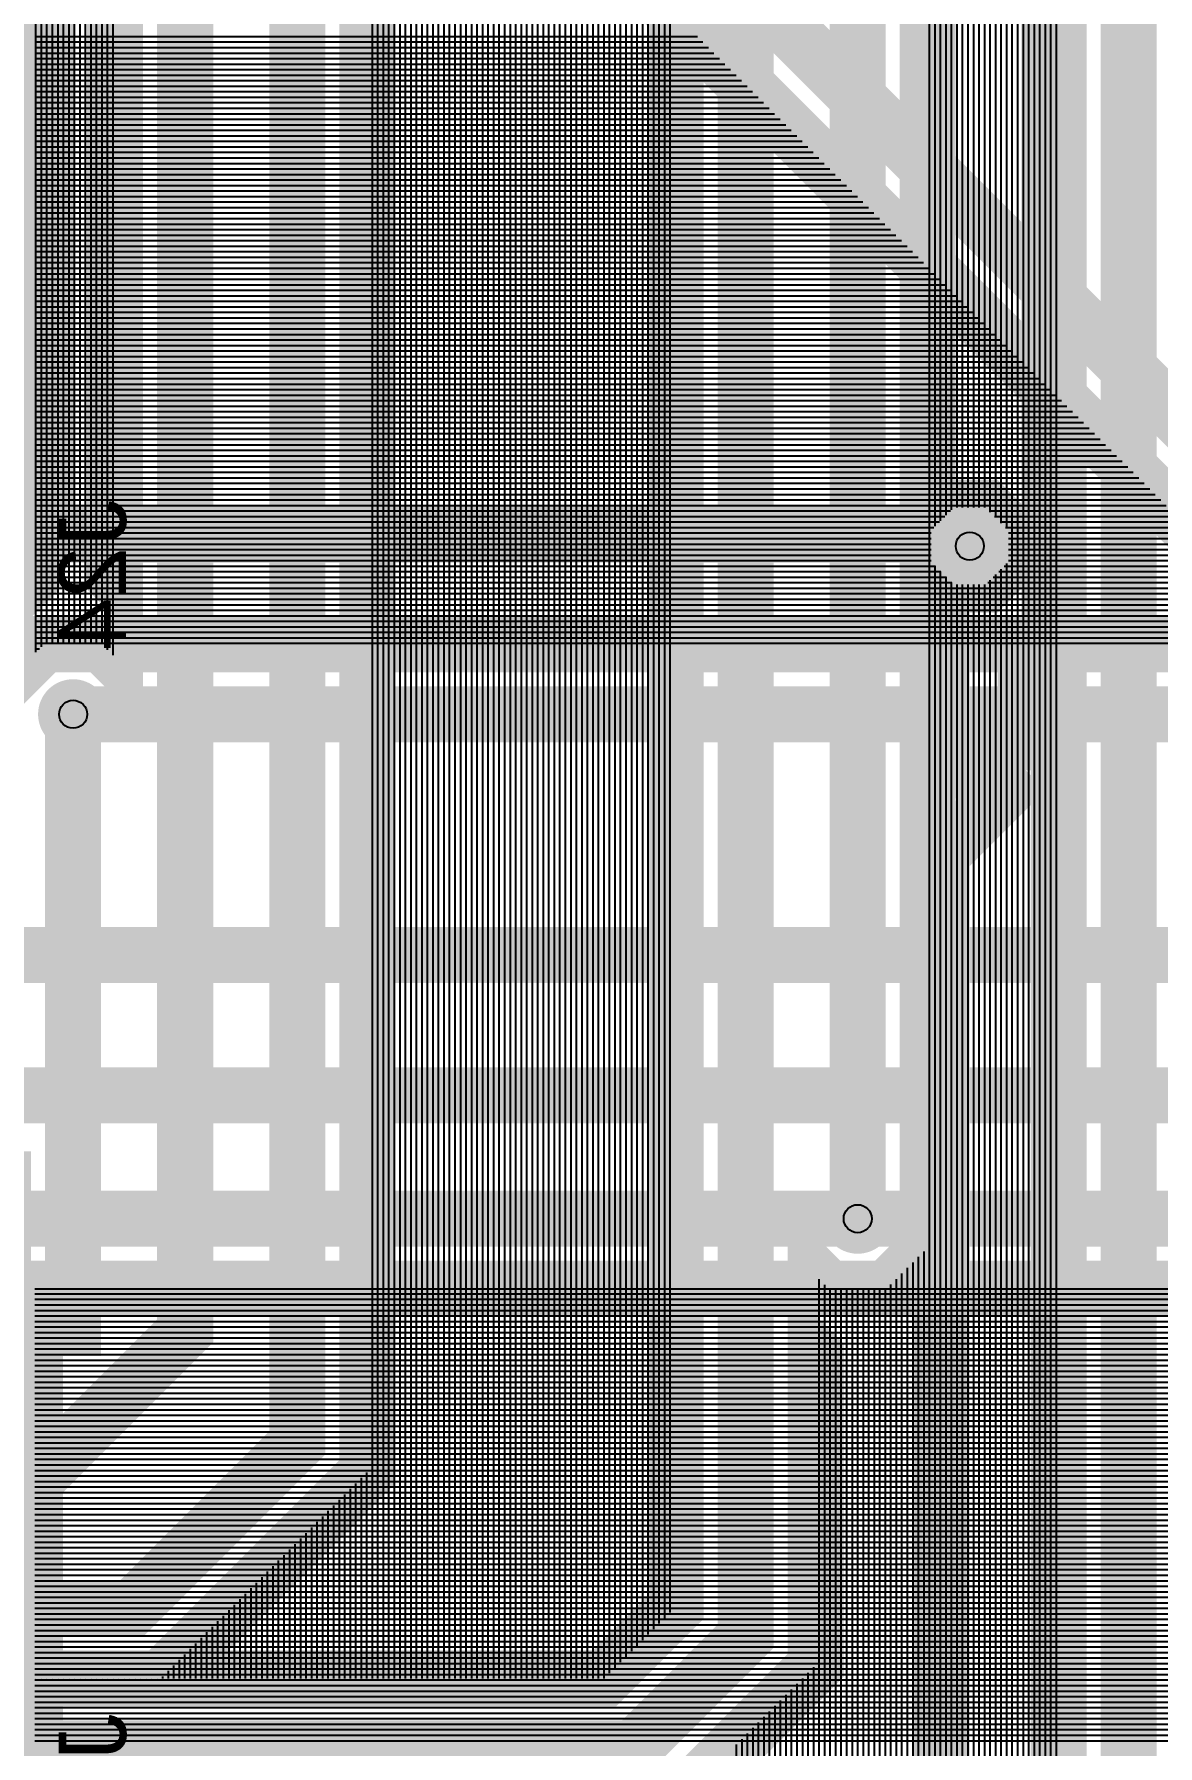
# Model space of a CAD drawing. Header units: centimetres. Extents: x -8.5 to 3.6, y -5.7 to 3.3.
# Drawn here: x -7.284 to -5.247, y -3.8 to -0.698 of the extents above; entities that cross this region are included whole.
import ezdxf

# ---------------------------------------------------------------- set-up
doc = ezdxf.new("R2010")
doc.units = ezdxf.units.CM
doc.layers.get('0').update_dxf_attribs({"linetype": 'CONTINUOUS'})

# ---------------------------------------------------------------- blocks, each defined once
blk = doc.blocks.new('EPAD')
at = {"const_width": 0.5}
blk.add_lwpolyline([(-0.25, 0, 1), (0.25, 0, 1)], format="xyb", close=True, dxfattribs=at)

msp = doc.modelspace()

# ---------------------------------------------------------------- linework, layer by layer
for points, const_width in [([(-7.2136, -1.9304), (-5.08, -1.9304), (-4.8768, -1.7272), (-4.8768, 0), (-5.08, 0.2032), (-7.8232, 0.2032), (-8.0264, 0.4064), (-8.0264, 2.1336), (-8.3312, 2.4384), (-8.3312, 2.818332), (-5.173332, 2.818332), (-4.677, 2.322)], 0.1016), ([(-7.486, -3.805), (-6.1976, -3.805), (-5.9944, -3.6018), (-5.9944, 1.5126), (-5.439, 2.068)], 0.1016), ([(-3.6576, 1.6256), (-3.6576, 1.016), (-5.3, -0.6264), (-5.3, -5.1)], 0.1016), ([(-7.486, -1.605), (-7.262, -1.605), (-7.262, 1.5)], 0.1016), ([(-5.7912, -2.8448), (-5.7912, 0.2032), (-5.678, 0.3164), (-5.678, 1.5)], 0.1016), ([(-6.121399, 1.296801), (-6.121399, -3.549197), (-6.250203, -3.678001), (-7.282801, -3.678001), (-7.282801, -3.677999), (-7.054397, -3.677999), (-6.680201, -3.303803), (-6.680201, 0.052605)], 0.1016), ([(-5.4864, 1.2192), (-5.4864, 0.3048), (-5.444, 0.2624), (-5.444, -1.8288), (-5.4864, -1.8712), (-5.4864, -2.032)], 0.1016), ([(-7.137399, 0.763805), (-7.137399, -1.826997), (-7.160995, -1.803401), (-7.266205, -1.803401), (-7.282801, -1.819997), (-7.282801, -0.690601), (-7.689199, -0.690601), (-7.689199, -2.773399), (-7.340599, -2.773399), (-7.340599, -2.890601), (-7.689199, -2.890601), (-7.689199, -4.973399), (-7.282801, -4.973399), (-7.282801, -3.931999), (-6.144997, -3.931999), (-5.867401, -3.654403), (-5.867401, -2.948203), (-5.843805, -2.971799), (-5.738595, -2.971799), (-5.664201, -2.897405), (-5.664201, 0.150597)], 0.1016), ([(-7.0104, 0.7112), (-7.0104, -3.048), (-7.2594, -3.297), (-7.486, -3.297)], 0.1016), ([(-6.8072, 0), (-6.8072, -3.2512), (-7.107, -3.551), (-7.486, -3.551)], 0.1016), ([(-7.8232, -0.2032), (-6.4008, -0.2032), (-5.08, -1.524)], 0.1016), ([(-6.453403, -0.330199), (-5.206999, -1.576603), (-5.206999, -1.576605), (-5.132605, -1.650999), (-5.027395, -1.650999), (-5.003799, -1.627403), (-5.003799, -1.674597), (-5.132603, -1.803401), (-7.266205, -1.803401), (-7.282801, -1.819997), (-7.282801, -0.690601), (-7.689199, -0.690601), (-7.689199, -2.717801), (-7.875803, -2.717801), (-8.029801, -2.871799), (-8.029801, -2.605601), (-8.40094, -2.605601), (-8.40094, -2.402399), (-8.029801, -2.402399), (-8.029801, -0.319601)], 0.1016), ([(-5.426998, -0.6264), (-5.426999, -4.903711)], 0.1016), ([(-5.616933, -1.69545), (-5.559067, -1.69545), (-5.51815, -1.654533), (-5.51815, -1.596667), (-5.559067, -1.55575), (-5.616933, -1.55575), (-5.65785, -1.596667), (-5.65785, -1.654533), (-5.616933, -1.69545)], 0.1016), ([(-5.616933, -1.69545), (-5.559067, -1.69545), (-5.51815, -1.654533), (-5.51815, -1.596667), (-5.559067, -1.55575), (-5.616933, -1.55575), (-5.65785, -1.596667), (-5.65785, -1.654533), (-5.616933, -1.69545)], 0.1016), ([(-7.486, -1.605), (-5.6086, -1.605), (-5.588, -1.6256)], 0.1016), ([(-5.588, -1.6256), (-5.6007, -1.6256), (-5.6388, -1.6637), (-5.6388, -2.032), (-5.4864, -2.032)], 0.1016), ([(-7.282801, -1.605), (-7.486, -1.605)], 0.0254), ([(-7.282801, -1.605), (-7.486, -1.605)], 0.0254), ([(-7.2136, -1.9304), (-7.2136, -3.043), (-7.486, -3.043)], 0.1016), ([(-4.792, -5.1), (-5.1784, -5.4864), (-5.3848, -5.4864), (-5.6388, -5.2324), (-5.6388, -2.1844), (-5.4864, -2.032)], 0.1016), ([(-4.4704, -2.4384), (-4.5418, -2.367), (-7.486, -2.367)], 0.1016), ([(-2.66, -2.535), (-2.9464, -2.535), (-3.1496, -2.7382), (-3.1496, -2.9464), (-3.7592, -2.9464), (-3.8608, -2.8448), (-5.7912, -2.8448)], 0.1016), ([(-4.064, -2.6416), (-4.0846, -2.621), (-7.486, -2.621)], 0.1016), ([(-5.9944, -2.8448), (-7.8232, -2.8448), (-8.0264, -3.048), (-8.0264, -3.774), (-8.233, -3.774)], 0.1016), ([(-5.7912, -2.8448), (-5.9944, -2.8448)], 0.1016), ([(-3.849001, -3.036201), (-3.811803, -3.073399), (-3.610199, -3.073399), (-3.610199, -5.57094), (-8.036297, -5.57094), (-7.892661, -5.427304), (-7.892661, -5.172696), (-8.072696, -4.992661), (-8.327304, -4.992661), (-8.40094, -5.066297), (-8.40094, -4.688399), (-8.029801, -4.688399), (-8.029801, -3.900999), (-7.973797, -3.900999), (-7.899401, -3.826603), (-7.899401, -3.100603), (-7.770597, -2.971799), (-7.689199, -2.971799), (-7.689199, -4.973399), (-7.282801, -4.973399), (-7.282801, -2.971799), (-3.913403, -2.971799), (-3.849001, -3.036201)], 0.1016)]:
    msp.add_lwpolyline(points, dxfattribs=dict(const_width=const_width))
for points in [[(-7.28094, -1.818136), (-7.28094, 1.296801)], [(-7.27094, -1.808136), (-7.27094, 1.296801)], [(-7.26094, -1.803401), (-7.26094, 1.296801)], [(-7.25094, -1.803401), (-7.25094, 1.296801)], [(-7.24094, -1.803401), (-7.24094, 1.296801)], [(-7.23094, -1.803401), (-7.23094, 1.296801)], [(-7.22094, -1.803401), (-7.22094, 1.296801)], [(-7.21094, -1.803401), (-7.21094, 1.296801)], [(-7.20094, -1.803401), (-7.20094, 1.296801)], [(-7.19094, -1.803401), (-7.19094, 1.296801)], [(-7.18094, -1.803401), (-7.18094, 1.296801)], [(-7.17094, -1.803401), (-7.17094, 1.296801)], [(-7.16094, -1.803456), (-7.16094, 1.296801)], [(-7.15094, -1.813456), (-7.15094, 1.296801)], [(-7.14094, -1.823456), (-7.14094, 1.296801)], [(-6.67094, -3.678001), (-6.67094, 1.296801)], [(-6.66094, -3.678001), (-6.66094, 1.296801)], [(-6.65094, -3.678001), (-6.65094, 1.296801)], [(-6.64094, -3.678001), (-6.64094, 1.296801)], [(-6.63094, -3.678001), (-6.63094, 1.296801)], [(-6.62094, -3.678001), (-6.62094, 1.296801)], [(-6.61094, -3.678001), (-6.61094, 1.296801)], [(-6.60094, -3.678001), (-6.60094, 1.296801)], [(-6.59094, -3.678001), (-6.59094, 1.296801)], [(-6.58094, -3.678001), (-6.58094, 1.296801)], [(-6.57094, -3.678001), (-6.57094, 1.296801)], [(-6.56094, -3.678001), (-6.56094, 1.296801)], [(-6.55094, -3.678001), (-6.55094, 1.296801)], [(-6.54094, -3.678001), (-6.54094, 1.296801)], [(-6.53094, -3.678001), (-6.53094, 1.296801)], [(-6.52094, -3.678001), (-6.52094, 1.296801)], [(-6.51094, -3.678001), (-6.51094, 1.296801)], [(-6.50094, -3.678001), (-6.50094, 1.296801)], [(-6.49094, -3.678001), (-6.49094, 1.296801)], [(-6.48094, -3.678001), (-6.48094, 1.296801)], [(-6.47094, -3.678001), (-6.47094, 1.296801)], [(-6.46094, -3.678001), (-6.46094, 1.296801)], [(-6.45094, -3.678001), (-6.45094, 1.296801)], [(-6.44094, -3.678001), (-6.44094, 1.296801)], [(-6.43094, -3.678001), (-6.43094, 1.296801)], [(-6.42094, -3.678001), (-6.42094, 1.296801)], [(-6.41094, -3.678001), (-6.41094, 1.296801)], [(-6.40094, -3.678001), (-6.40094, 1.296801)], [(-6.39094, -3.678001), (-6.39094, 1.296801)], [(-6.38094, -3.678001), (-6.38094, 1.296801)], [(-6.37094, -3.678001), (-6.37094, 1.296801)], [(-6.36094, -3.678001), (-6.36094, 1.296801)], [(-6.35094, -3.678001), (-6.35094, 1.296801)], [(-6.34094, -3.678001), (-6.34094, 1.296801)], [(-6.33094, -3.678001), (-6.33094, 1.296801)], [(-6.32094, -3.678001), (-6.32094, 1.296801)], [(-6.31094, -3.678001), (-6.31094, 1.296801)], [(-6.30094, -3.678001), (-6.30094, 1.296801)], [(-6.29094, -3.678001), (-6.29094, 1.296801)], [(-6.28094, -3.678001), (-6.28094, 1.296801)], [(-6.27094, -3.678001), (-6.27094, 1.296801)], [(-6.26094, -3.678001), (-6.26094, 1.296801)], [(-6.25094, -3.678001), (-6.25094, 1.296801)], [(-6.24094, -3.668738), (-6.24094, 1.296801)], [(-6.23094, -3.658738), (-6.23094, 1.296801)], [(-6.22094, -3.648738), (-6.22094, 1.296801)], [(-6.21094, -3.638738), (-6.21094, 1.296801)], [(-6.20094, -3.628738), (-6.20094, 1.296801)], [(-6.19094, -3.618738), (-6.19094, 1.296801)], [(-6.18094, -3.608738), (-6.18094, 1.296801)], [(-6.17094, -3.598738), (-6.17094, 1.296801)], [(-6.16094, -3.588738), (-6.16094, 1.296801)], [(-6.15094, -3.578738), (-6.15094, 1.296801)], [(-6.14094, -3.568738), (-6.14094, 1.296801)], [(-6.13094, -3.558738), (-6.13094, 1.296801)], [(-5.55094, -1.563877), (-5.55094, 1.296801)], [(-5.54094, -1.573877), (-5.54094, 1.296801)], [(-5.53094, -1.583877), (-5.53094, 1.296801)], [(-5.52094, -1.593877), (-5.52094, 1.296801)], [(-5.51094, -4.987652), (-5.51094, 1.296801)], [(-5.50094, -4.977652), (-5.50094, 1.296801)], [(-5.49094, -4.967652), (-5.49094, 1.296801)], [(-5.48094, -4.957652), (-5.48094, 1.296801)], [(-5.47094, -4.947652), (-5.47094, 1.296801)], [(-5.46094, -4.937652), (-5.46094, 1.296801)], [(-5.45094, -4.927652), (-5.45094, 1.296801)], [(-5.44094, -4.917652), (-5.44094, 1.296801)], [(-5.43094, -4.907652), (-5.43094, 1.296801)], [(-5.56094, -1.55575), (-5.56094, 0.253858)], [(-5.59094, -1.55575), (-5.59094, 0.223858)], [(-5.58094, -1.55575), (-5.58094, 0.233858)], [(-5.57094, -1.55575), (-5.57094, 0.243858)], [(-5.62094, -1.559757), (-5.62094, 0.193858)], [(-5.61094, -1.55575), (-5.61094, 0.203858)], [(-5.60094, -1.55575), (-5.60094, 0.213858)], [(-5.65094, -1.589757), (-5.65094, 0.163858)], [(-5.64094, -1.579757), (-5.64094, 0.173858)], [(-5.63094, -1.569757), (-5.63094, 0.183858)], [(-5.66094, -5.57094), (-5.66094, 0.153858)], [(-7.282801, -0.701799), (-6.081803, -0.701799)], [(-7.282801, -0.711799), (-6.071803, -0.711799)], [(-7.282801, -0.721799), (-6.061803, -0.721799)], [(-7.282801, -0.731799), (-6.051803, -0.731799)], [(-7.282801, -0.741799), (-6.041803, -0.741799)], [(-7.282801, -0.751799), (-6.031803, -0.751799)], [(-7.282801, -0.761799), (-6.021803, -0.761799)], [(-7.282801, -0.771799), (-6.011803, -0.771799)], [(-7.282801, -0.781799), (-6.001803, -0.781799)], [(-7.282801, -0.791799), (-5.991803, -0.791799)], [(-7.282801, -0.801799), (-5.981803, -0.801799)], [(-7.282801, -0.811799), (-5.971803, -0.811799)], [(-7.282801, -0.821799), (-5.961803, -0.821799)], [(-7.282801, -0.831799), (-5.951803, -0.831799)], [(-7.282801, -0.841799), (-5.941803, -0.841799)], [(-7.282801, -0.851799), (-5.931803, -0.851799)], [(-7.282801, -0.861799), (-5.921803, -0.861799)], [(-7.282801, -0.871799), (-5.911803, -0.871799)], [(-7.282801, -0.881799), (-5.901803, -0.881799)], [(-7.282801, -0.891799), (-5.891803, -0.891799)], [(-7.282801, -0.901799), (-5.881803, -0.901799)], [(-7.282801, -0.911799), (-5.871803, -0.911799)], [(-7.282801, -0.921799), (-5.861803, -0.921799)], [(-7.282801, -0.931799), (-5.851803, -0.931799)], [(-7.282801, -0.941799), (-5.841803, -0.941799)], [(-7.282801, -0.951799), (-5.831803, -0.951799)], [(-7.282801, -0.961799), (-5.821803, -0.961799)], [(-7.282801, -0.971799), (-5.811803, -0.971799)], [(-7.282801, -0.981799), (-5.801803, -0.981799)], [(-7.282801, -0.991799), (-5.791803, -0.991799)], [(-7.282801, -1.001799), (-5.781803, -1.001799)], [(-7.282801, -1.011799), (-5.771803, -1.011799)], [(-7.282801, -1.021799), (-5.761803, -1.021799)], [(-7.282801, -1.031799), (-5.751803, -1.031799)], [(-7.282801, -1.041799), (-5.741803, -1.041799)], [(-7.282801, -1.051799), (-5.731803, -1.051799)], [(-7.282801, -1.061799), (-5.721803, -1.061799)], [(-7.282801, -1.071799), (-5.711803, -1.071799)], [(-7.282801, -1.081799), (-5.701803, -1.081799)], [(-7.282801, -1.091799), (-5.691803, -1.091799)], [(-7.282801, -1.101799), (-5.681803, -1.101799)], [(-7.282801, -1.111799), (-5.671803, -1.111799)], [(-7.282801, -1.121799), (-5.661803, -1.121799)], [(-7.282801, -1.131799), (-5.651803, -1.131799)], [(-7.282801, -1.141799), (-5.641803, -1.141799)], [(-7.282801, -1.151799), (-5.631803, -1.151799)], [(-7.282801, -1.161799), (-5.621803, -1.161799)], [(-7.282801, -1.171799), (-5.611803, -1.171799)], [(-7.282801, -1.181799), (-5.601803, -1.181799)], [(-7.282801, -1.191799), (-5.591803, -1.191799)], [(-7.282801, -1.201799), (-5.581803, -1.201799)], [(-7.282801, -1.211799), (-5.571803, -1.211799)], [(-7.282801, -1.221799), (-5.561803, -1.221799)], [(-7.282801, -1.231799), (-5.551803, -1.231799)], [(-7.282801, -1.241799), (-5.541803, -1.241799)], [(-7.282801, -1.251799), (-5.531803, -1.251799)], [(-7.282801, -1.261799), (-5.521803, -1.261799)], [(-7.282801, -1.271799), (-5.511803, -1.271799)], [(-7.282801, -1.281799), (-5.501803, -1.281799)], [(-7.282801, -1.291799), (-5.491803, -1.291799)], [(-7.282801, -1.301799), (-5.481803, -1.301799)], [(-7.282801, -1.311799), (-5.471803, -1.311799)], [(-7.282801, -1.321799), (-5.461803, -1.321799)], [(-7.282801, -1.331799), (-5.451803, -1.331799)], [(-7.282801, -1.341799), (-5.441803, -1.341799)], [(-7.282801, -1.351799), (-5.431803, -1.351799)], [(-7.282801, -1.361799), (-5.421803, -1.361799)], [(-7.282801, -1.371799), (-5.411803, -1.371799)], [(-7.282801, -1.381799), (-5.401803, -1.381799)], [(-7.282801, -1.391799), (-5.391803, -1.391799)], [(-7.282801, -1.401799), (-5.381803, -1.401799)], [(-7.282801, -1.411799), (-5.371803, -1.411799)], [(-7.282801, -1.421799), (-5.361803, -1.421799)], [(-7.282801, -1.431799), (-5.351803, -1.431799)], [(-7.282801, -1.441799), (-5.341803, -1.441799)], [(-7.282801, -1.451799), (-5.331803, -1.451799)], [(-7.282801, -1.461799), (-5.321803, -1.461799)], [(-7.282801, -1.471799), (-5.311803, -1.471799)], [(-7.282801, -1.481799), (-5.301803, -1.481799)], [(-7.282801, -1.491799), (-5.291803, -1.491799)], [(-7.282801, -1.501799), (-5.281803, -1.501799)], [(-7.282801, -1.511799), (-5.271803, -1.511799)], [(-7.282801, -1.521799), (-5.261803, -1.521799)], [(-7.282801, -1.531799), (-5.251803, -1.531799)], [(-7.282801, -1.541799), (-5.241803, -1.541799)], [(-7.282801, -1.551799), (-5.231803, -1.551799)], [(-7.282801, -1.561799), (-5.622982, -1.561799)], [(-7.282801, -1.571799), (-5.632982, -1.571799)], [(-7.282801, -1.581799), (-5.642982, -1.581799)], [(-5.553018, -1.561799), (-5.221803, -1.561799)], [(-5.543018, -1.571799), (-5.211803, -1.571799)], [(-5.533018, -1.581799), (-5.201805, -1.581799)], [(-7.282801, -1.591799), (-5.652982, -1.591799)], [(-7.282801, -1.601799), (-5.65785, -1.601799)], [(-7.282801, -1.611799), (-5.65785, -1.611799)], [(-5.523018, -1.591799), (-5.191805, -1.591799)], [(-5.51815, -1.601799), (-5.181805, -1.601799)], [(-5.51815, -1.611799), (-5.171805, -1.611799)], [(-7.282801, -1.621799), (-5.65785, -1.621799)], [(-7.282801, -1.631799), (-5.65785, -1.631799)], [(-7.282801, -1.641799), (-5.65785, -1.641799)], [(-5.51815, -1.621799), (-5.161805, -1.621799)], [(-5.51815, -1.631799), (-5.151805, -1.631799)], [(-5.51815, -1.641799), (-5.141805, -1.641799)], [(-7.282801, -1.651799), (-5.65785, -1.651799)], [(-7.282801, -1.661799), (-5.650584, -1.661799)], [(-7.282801, -1.671799), (-5.640584, -1.671799)], [(-5.65094, -5.57094), (-5.65094, -1.661443)], [(-5.64094, -5.57094), (-5.64094, -1.671443)], [(-5.535416, -1.671799), (-5.003799, -1.671799)], [(-5.53094, -5.57094), (-5.53094, -1.667323)], [(-5.525416, -1.661799), (-5.003799, -1.661799)], [(-5.52094, -4.997652), (-5.52094, -1.657323)], [(-5.51815, -1.651799), (-5.003799, -1.651799)], [(-7.282801, -1.681799), (-5.630584, -1.681799)], [(-7.282801, -1.691799), (-5.620584, -1.691799)], [(-7.282801, -1.701799), (-5.031001, -1.701799)], [(-5.63094, -5.57094), (-5.63094, -1.681443)], [(-5.62094, -5.57094), (-5.62094, -1.691443)], [(-5.61094, -5.57094), (-5.61094, -1.69545)], [(-5.60094, -5.57094), (-5.60094, -1.69545)], [(-5.59094, -5.57094), (-5.59094, -1.69545)], [(-5.58094, -5.57094), (-5.58094, -1.69545)], [(-5.57094, -5.57094), (-5.57094, -1.69545)], [(-5.56094, -5.57094), (-5.56094, -1.69545)], [(-5.555416, -1.691799), (-5.021001, -1.691799)], [(-5.55094, -5.57094), (-5.55094, -1.687323)], [(-5.545416, -1.681799), (-5.011001, -1.681799)], [(-5.54094, -5.57094), (-5.54094, -1.677323)], [(-7.282801, -1.711799), (-5.041001, -1.711799)], [(-7.282801, -1.721799), (-5.051001, -1.721799)], [(-7.282801, -1.731799), (-5.061001, -1.731799)], [(-7.282801, -1.741799), (-5.071001, -1.741799)], [(-7.282801, -1.751799), (-5.081001, -1.751799)], [(-7.282801, -1.761799), (-5.091001, -1.761799)], [(-7.282801, -1.771799), (-5.101001, -1.771799)], [(-7.282801, -1.781799), (-5.111001, -1.781799)], [(-7.282801, -1.791799), (-5.121001, -1.791799)], [(-7.282801, -1.801799), (-5.131001, -1.801799)], [(-7.282801, -1.811799), (-7.274603, -1.811799)], [(-5.68094, -5.57094), (-5.68094, -2.914144)], [(-5.67094, -5.57094), (-5.67094, -2.904144)], [(-5.71094, -5.57094), (-5.71094, -2.944144)], [(-5.70094, -5.57094), (-5.70094, -2.934144)], [(-5.69094, -5.57094), (-5.69094, -2.924144)], [(-7.282801, -2.971799), (-3.913403, -2.971799)], [(-5.86094, -5.57094), (-5.86094, -2.954664)], [(-5.85094, -5.57094), (-5.85094, -2.964664)], [(-5.84094, -5.57094), (-5.84094, -2.971799)], [(-5.83094, -5.57094), (-5.83094, -2.971799)], [(-5.82094, -5.57094), (-5.82094, -2.971799)], [(-5.81094, -5.57094), (-5.81094, -2.971799)], [(-5.80094, -5.57094), (-5.80094, -2.971799)], [(-5.79094, -5.57094), (-5.79094, -2.971799)], [(-5.78094, -5.57094), (-5.78094, -2.971799)], [(-5.77094, -5.57094), (-5.77094, -2.971799)], [(-5.76094, -5.57094), (-5.76094, -2.971799)], [(-5.75094, -5.57094), (-5.75094, -2.971799)], [(-5.74094, -5.57094), (-5.74094, -2.971799)], [(-5.73094, -5.57094), (-5.73094, -2.964144)], [(-5.72094, -5.57094), (-5.72094, -2.954144)], [(-7.282801, -2.98094), (-3.904262, -2.98094)], [(-7.282801, -2.99094), (-3.894262, -2.99094)], [(-7.282801, -3.00094), (-3.884262, -3.00094)], [(-7.282801, -3.01094), (-3.874262, -3.01094)], [(-7.282801, -3.02094), (-3.864262, -3.02094)], [(-7.282801, -3.03094), (-3.854262, -3.03094)], [(-7.282801, -3.04094), (-3.844262, -3.04094)], [(-7.282801, -3.05094), (-3.834262, -3.05094)], [(-7.282801, -3.06094), (-3.824262, -3.06094)], [(-7.282801, -3.07094), (-3.814262, -3.07094)], [(-7.282801, -3.08094), (-3.610199, -3.08094)], [(-7.282801, -3.09094), (-3.610199, -3.09094)], [(-7.282801, -3.10094), (-3.610199, -3.10094)], [(-7.282801, -3.11094), (-3.610199, -3.11094)], [(-7.282801, -3.12094), (-3.610199, -3.12094)], [(-7.282801, -3.13094), (-3.610199, -3.13094)], [(-7.282801, -3.14094), (-3.610199, -3.14094)], [(-7.282801, -3.15094), (-3.610199, -3.15094)], [(-7.282801, -3.16094), (-3.610199, -3.16094)], [(-7.282801, -3.17094), (-3.610199, -3.17094)], [(-7.282801, -3.18094), (-3.610199, -3.18094)], [(-7.282801, -3.19094), (-3.610199, -3.19094)], [(-7.282801, -3.20094), (-3.610199, -3.20094)], [(-7.282801, -3.21094), (-3.610199, -3.21094)], [(-7.282801, -3.22094), (-3.610199, -3.22094)], [(-7.282801, -3.23094), (-3.610199, -3.23094)], [(-7.282801, -3.24094), (-3.610199, -3.24094)], [(-7.282801, -3.25094), (-3.610199, -3.25094)], [(-7.282801, -3.26094), (-3.610199, -3.26094)], [(-7.282801, -3.27094), (-3.610199, -3.27094)], [(-7.282801, -3.28094), (-3.610199, -3.28094)], [(-7.282801, -3.29094), (-3.610199, -3.29094)], [(-7.282801, -3.30094), (-3.610199, -3.30094)], [(-7.282801, -3.31094), (-3.610199, -3.31094)], [(-6.69094, -3.678001), (-6.69094, -3.314542)], [(-6.68094, -3.678001), (-6.68094, -3.304542)], [(-7.282801, -3.32094), (-3.610199, -3.32094)], [(-7.282801, -3.33094), (-3.610199, -3.33094)], [(-7.282801, -3.34094), (-3.610199, -3.34094)], [(-6.72094, -3.678001), (-6.72094, -3.344542)], [(-6.71094, -3.678001), (-6.71094, -3.334542)], [(-6.70094, -3.678001), (-6.70094, -3.324542)], [(-7.282801, -3.35094), (-3.610199, -3.35094)], [(-7.282801, -3.36094), (-3.610199, -3.36094)], [(-7.282801, -3.37094), (-3.610199, -3.37094)], [(-7.282801, -3.38094), (-3.610199, -3.38094)], [(-6.75094, -3.678001), (-6.75094, -3.374542)], [(-6.74094, -3.678001), (-6.74094, -3.364542)], [(-6.73094, -3.678001), (-6.73094, -3.354542)], [(-7.282801, -3.39094), (-3.610199, -3.39094)], [(-7.282801, -3.40094), (-3.610199, -3.40094)], [(-7.282801, -3.41094), (-3.610199, -3.41094)], [(-6.78094, -3.678001), (-6.78094, -3.404542)], [(-6.77094, -3.678001), (-6.77094, -3.394542)], [(-6.76094, -3.678001), (-6.76094, -3.384542)], [(-7.282801, -3.42094), (-3.610199, -3.42094)], [(-7.282801, -3.43094), (-3.610199, -3.43094)], [(-7.282801, -3.44094), (-3.610199, -3.44094)], [(-6.81094, -3.678001), (-6.81094, -3.434542)], [(-6.80094, -3.678001), (-6.80094, -3.424542)], [(-6.79094, -3.678001), (-6.79094, -3.414542)], [(-7.282801, -3.45094), (-3.610199, -3.45094)], [(-7.282801, -3.46094), (-3.610199, -3.46094)], [(-7.282801, -3.47094), (-3.610199, -3.47094)], [(-6.85094, -3.678001), (-6.85094, -3.474542)], [(-6.84094, -3.678001), (-6.84094, -3.464542)], [(-6.83094, -3.678001), (-6.83094, -3.454542)], [(-6.82094, -3.678001), (-6.82094, -3.444542)], [(-7.282801, -3.48094), (-3.610199, -3.48094)], [(-7.282801, -3.49094), (-3.610199, -3.49094)], [(-7.282801, -3.50094), (-3.610199, -3.50094)], [(-6.88094, -3.678001), (-6.88094, -3.504542)], [(-6.87094, -3.678001), (-6.87094, -3.494542)], [(-6.86094, -3.678001), (-6.86094, -3.484542)], [(-7.282801, -3.51094), (-3.610199, -3.51094)], [(-7.282801, -3.52094), (-3.610199, -3.52094)], [(-7.282801, -3.53094), (-3.610199, -3.53094)], [(-6.91094, -3.678001), (-6.91094, -3.534542)], [(-6.90094, -3.678001), (-6.90094, -3.524542)], [(-6.89094, -3.678001), (-6.89094, -3.514542)], [(-7.282801, -3.54094), (-3.610199, -3.54094)], [(-7.282801, -3.55094), (-3.610199, -3.55094)], [(-7.282801, -3.56094), (-3.610199, -3.56094)], [(-6.94094, -3.678001), (-6.94094, -3.564542)], [(-6.93094, -3.678001), (-6.93094, -3.554542)], [(-6.92094, -3.678001), (-6.92094, -3.544542)], [(-7.282801, -3.57094), (-3.610199, -3.57094)], [(-7.282801, -3.58094), (-3.610199, -3.58094)], [(-7.282801, -3.59094), (-3.610199, -3.59094)], [(-6.97094, -3.678001), (-6.97094, -3.594542)], [(-6.96094, -3.678001), (-6.96094, -3.584542)], [(-6.95094, -3.678001), (-6.95094, -3.574542)], [(-7.282801, -3.60094), (-3.610199, -3.60094)], [(-7.282801, -3.61094), (-3.610199, -3.61094)], [(-7.282801, -3.62094), (-3.610199, -3.62094)], [(-7.00094, -3.678001), (-7.00094, -3.624542)], [(-6.99094, -3.678001), (-6.99094, -3.614542)], [(-6.98094, -3.678001), (-6.98094, -3.604542)], [(-7.282801, -3.63094), (-3.610199, -3.63094)], [(-7.282801, -3.64094), (-3.610199, -3.64094)], [(-7.282801, -3.65094), (-3.610199, -3.65094)], [(-7.03094, -3.678001), (-7.03094, -3.654542)], [(-7.02094, -3.678001), (-7.02094, -3.644542)], [(-7.01094, -3.678001), (-7.01094, -3.634542)], [(-5.87094, -5.57094), (-5.87094, -3.657942)], [(-7.282801, -3.66094), (-3.610199, -3.66094)], [(-7.282801, -3.67094), (-3.610199, -3.67094)], [(-7.282801, -3.68094), (-3.610199, -3.68094)], [(-7.282801, -3.69094), (-3.610199, -3.69094)], [(-7.28094, -3.678001), (-7.28094, -3.677999)], [(-7.27094, -3.678001), (-7.27094, -3.677999)], [(-7.26094, -3.678001), (-7.26094, -3.677999)], [(-7.25094, -3.678001), (-7.25094, -3.677999)], [(-7.24094, -3.678001), (-7.24094, -3.677999)], [(-7.23094, -3.678001), (-7.23094, -3.677999)], [(-7.22094, -3.678001), (-7.22094, -3.677999)], [(-7.21094, -3.678001), (-7.21094, -3.677999)], [(-7.20094, -3.678001), (-7.20094, -3.677999)], [(-7.19094, -3.678001), (-7.19094, -3.677999)], [(-7.18094, -3.678001), (-7.18094, -3.677999)], [(-7.17094, -3.678001), (-7.17094, -3.677999)], [(-7.16094, -3.678001), (-7.16094, -3.677999)], [(-7.15094, -3.678001), (-7.15094, -3.677999)], [(-7.14094, -3.678001), (-7.14094, -3.677999)], [(-7.13094, -3.678001), (-7.13094, -3.677999)], [(-7.12094, -3.678001), (-7.12094, -3.677999)], [(-7.11094, -3.678001), (-7.11094, -3.677999)], [(-7.10094, -3.678001), (-7.10094, -3.677999)], [(-7.09094, -3.678001), (-7.09094, -3.677999)], [(-7.08094, -3.678001), (-7.08094, -3.677999)], [(-7.07094, -3.678001), (-7.07094, -3.677999)], [(-7.06094, -3.678001), (-7.06094, -3.677999)], [(-7.05094, -3.678001), (-7.05094, -3.674542)], [(-7.04094, -3.678001), (-7.04094, -3.664542)], [(-5.90094, -5.57094), (-5.90094, -3.687942)], [(-5.89094, -5.57094), (-5.89094, -3.677942)], [(-5.88094, -5.57094), (-5.88094, -3.667942)], [(-7.282801, -3.70094), (-3.610199, -3.70094)], [(-7.282801, -3.71094), (-3.610199, -3.71094)], [(-7.282801, -3.72094), (-3.610199, -3.72094)], [(-5.93094, -5.57094), (-5.93094, -3.717942)], [(-5.92094, -5.57094), (-5.92094, -3.707942)], [(-5.91094, -5.57094), (-5.91094, -3.697942)], [(-7.282801, -3.73094), (-3.610199, -3.73094)], [(-7.282801, -3.74094), (-3.610199, -3.74094)], [(-7.282801, -3.75094), (-3.610199, -3.75094)], [(-5.96094, -5.57094), (-5.96094, -3.747942)], [(-5.95094, -5.57094), (-5.95094, -3.737942)], [(-5.94094, -5.57094), (-5.94094, -3.727942)], [(-7.282801, -3.76094), (-3.610199, -3.76094)], [(-7.282801, -3.77094), (-3.610199, -3.77094)], [(-7.282801, -3.78094), (-3.610199, -3.78094)], [(-5.99094, -5.57094), (-5.99094, -3.777942)], [(-5.98094, -5.57094), (-5.98094, -3.767942)], [(-5.97094, -5.57094), (-5.97094, -3.757942)], [(-7.282801, -3.79094), (-3.610199, -3.79094)], [(-6.01094, -5.57094), (-6.01094, -3.797942)], [(-6.00094, -5.57094), (-6.00094, -3.787942)]]:
    msp.add_lwpolyline(points)
for centre in [(-5.588, -1.6256), (-7.2136, -1.9304), (-5.7912, -2.8448)]:
    msp.add_circle(centre, 0.0254)

# ---------------------------------------------------------------- block references
for p, xscale, yscale in [((-5.588, -1.6256), 0.127, 0.127), ((-5.588, -1.6256), 0.1016, 0.1016), ((-7.2136, -1.9304), 0.127, 0.127), ((-7.2136, -1.9304), 0.1016, 0.1016), ((-5.7912, -2.8448), 0.127, 0.127), ((-5.7912, -2.8448), 0.1016, 0.1016)]:
    msp.add_blockref('EPAD', p, dxfattribs=dict(xscale=xscale, yscale=yscale))

# ---------------------------------------------------------------- texts
at = {"text_generation_flag": 2, "width": 1.041667}
for s, p in [('J24', (-7.1177, -1.5415)), ('J24', (-7.1177, -1.5415)), ('J21', (-7.1177, -3.7415)), ('J21', (-7.1177, -3.7415))]:
    msp.add_text(s, height=0.12192, rotation=90, dxfattribs=at).set_placement(p)

doc.saveas('drawing.dxf')
